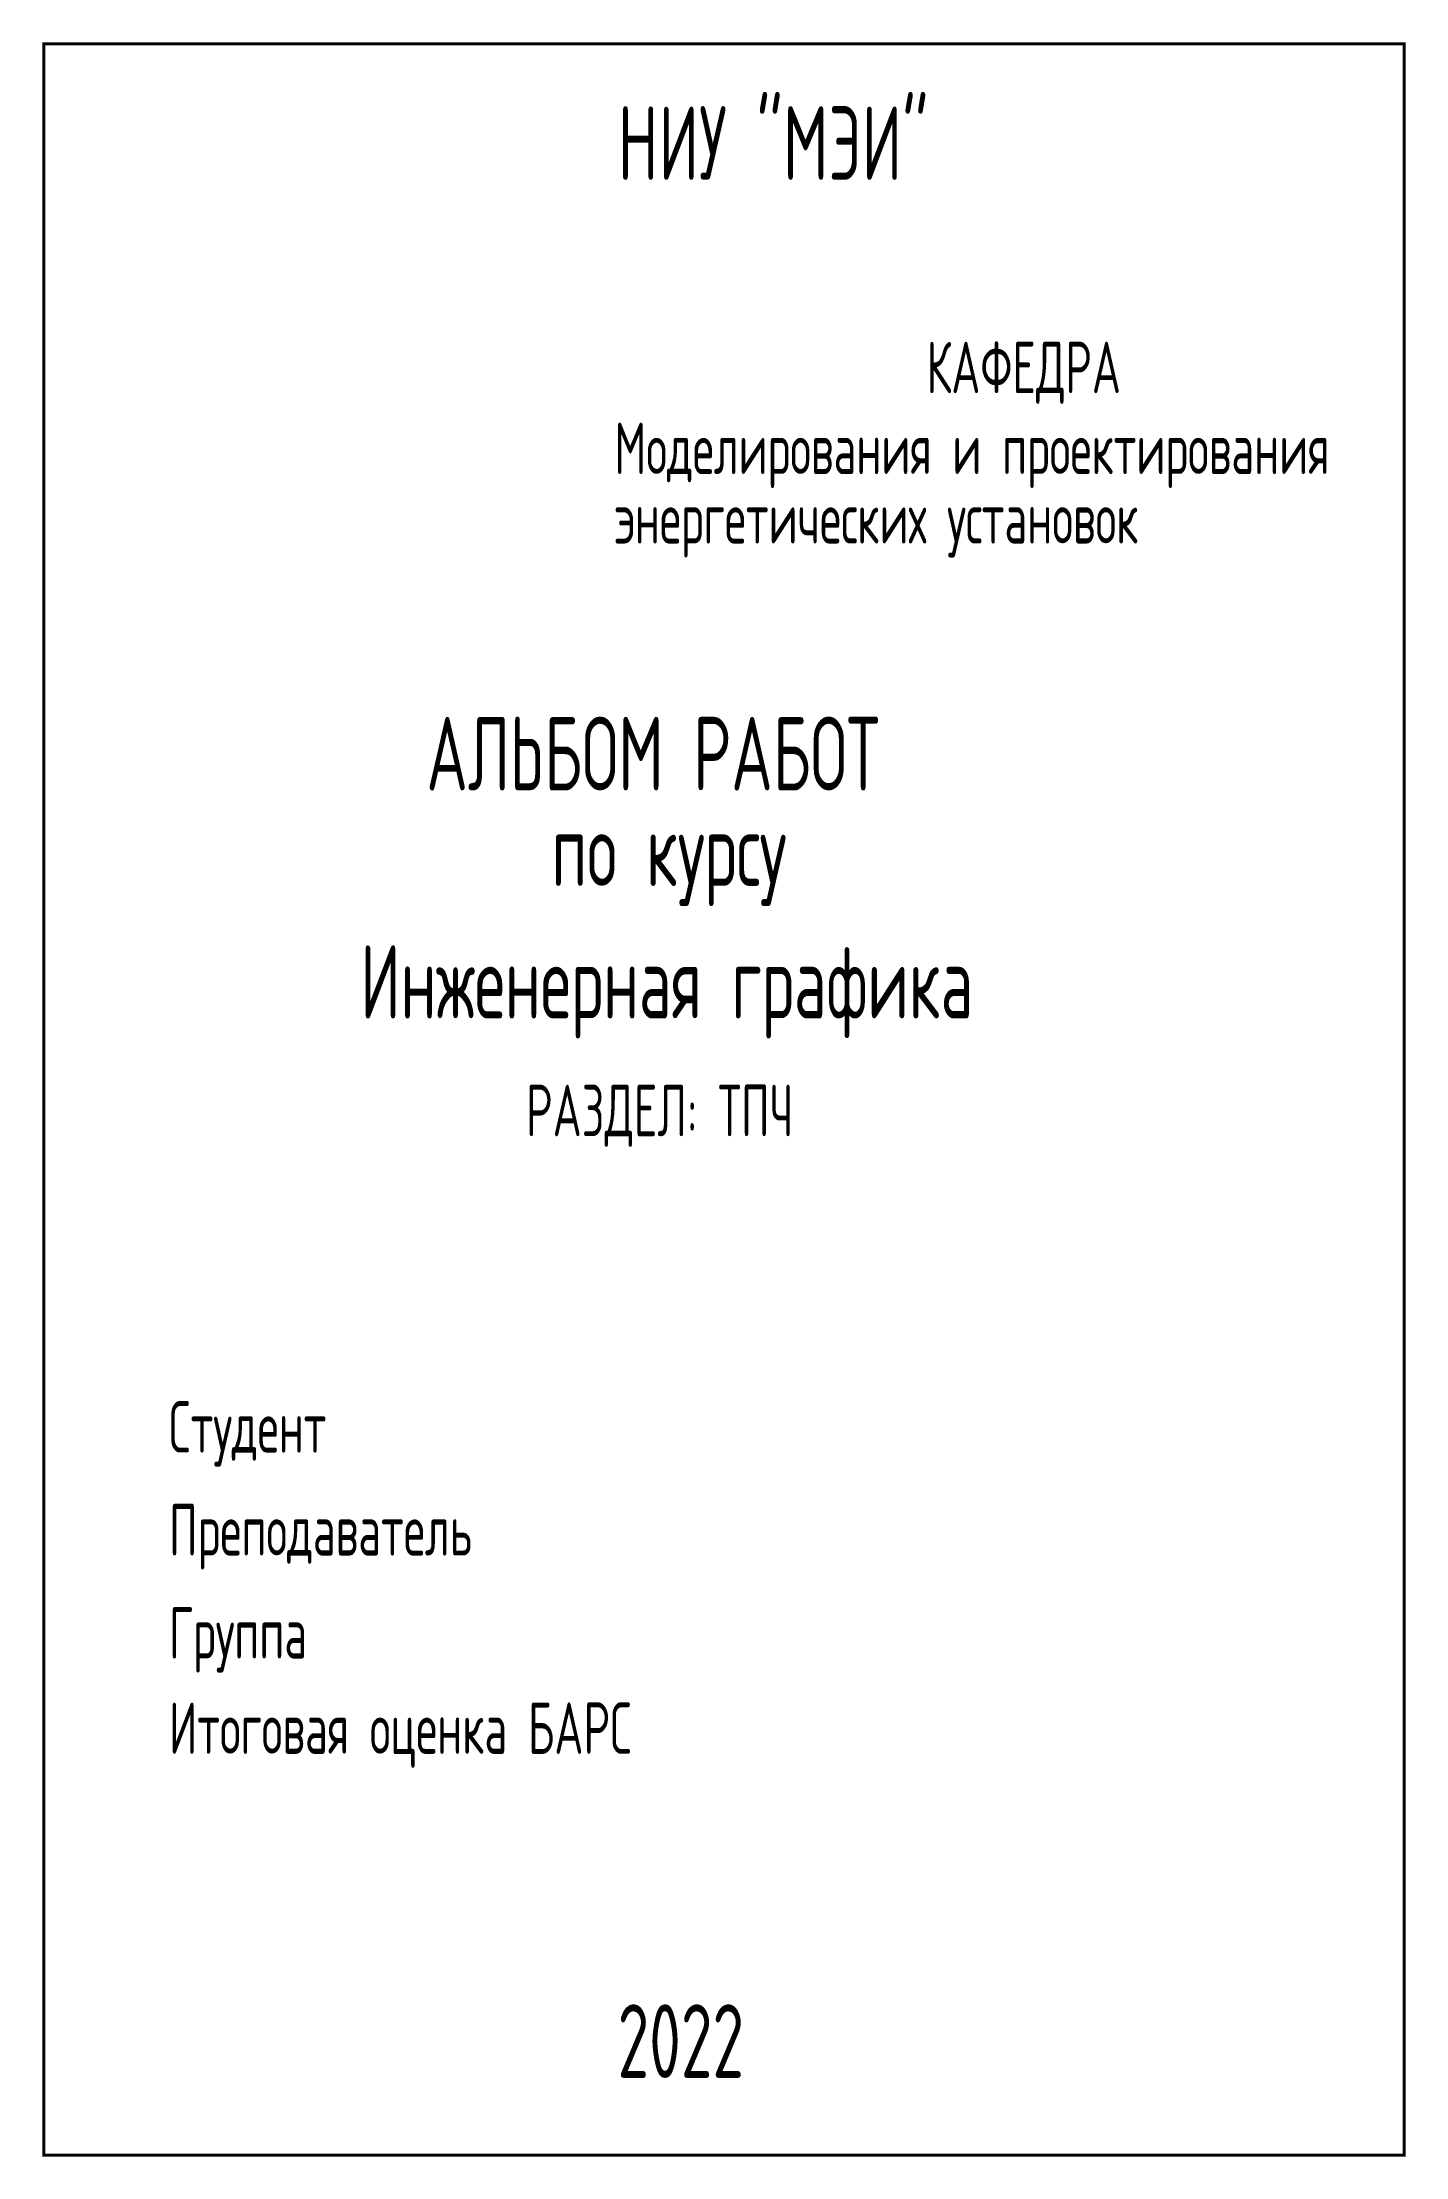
# Model space of a CAD drawing. Header units: millimetres. Extents: x 0 to 185, y 861 to 1148.
import ezdxf

# ---------------------------------------------------------------- set-up
doc = ezdxf.new("R2010")
doc.units = ezdxf.units.MM
doc.layers.add('FORMAT', color=7, linetype='Continuous')
doc.styles.add('SN', font='geniso.shx', dxfattribs={"width": 0.7})

msp = doc.modelspace()

# ---------------------------------------------------------------- linework, layer by layer
at = {"layer": 'FORMAT', "linetype": 'Continuous', "const_width": 0.4}
msp.add_lwpolyline([(0, 861), (185, 861), (185, 1148), (0, 1148)], close=True, dxfattribs=at)
at = {"layer": 'FORMAT', "const_width": 0.4}
msp.add_lwpolyline([(0, 861), (185, 861), (185, 1148), (0, 1148)], close=True, dxfattribs=at)

# ---------------------------------------------------------------- texts
at = {"layer": 'FORMAT', "linetype": 'Continuous', "lineweight": 50, "style": 'SN', "width": 0.7}
for s, height, p in [('НИУ "МЭИ"', 10, (78.03, 1129.51)), ('КАФЕДРА', 7, (120.03, 1100.51)), ('Моделирования и проектирования', 7, (77.6, 1089.51)), ('энергетических установок', 7, (77.6, 1080.07)), ('АЛЬБОМ РАБОТ', 10, (52.03, 1046.51)), ('по курсу', 10, (69.03, 1033.51)), ('Инженерная графика', 10, (43.03, 1015.51)), ('РАЗДЕЛ: ТПЧ', 7, (65.58, 999.51)), ('Студент', 7, (17.03, 956.51)), ('Преподаватель', 7, (17.03, 942.51)), ('Группа', 7, (17.03, 928.51)), ('Итоговая оценка БАРС', 7, (17.03, 915.56)), ('2022', 10, (78.03, 871.51))]:
    msp.add_text(s, height=height, dxfattribs=at).set_placement(p)

doc.saveas('drawing.dxf')
